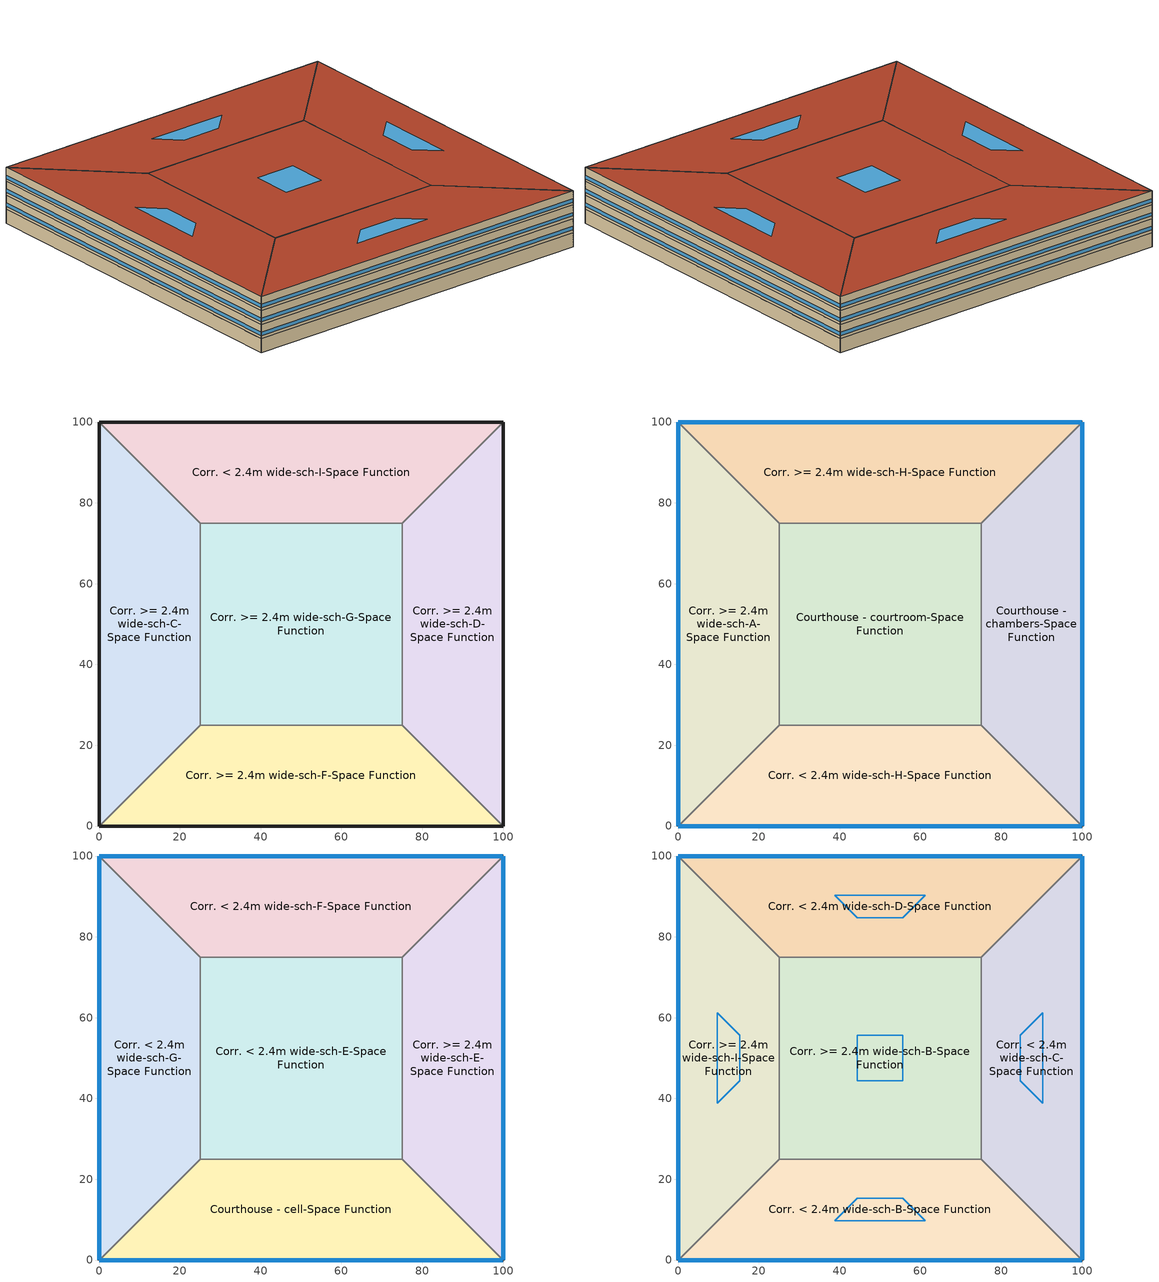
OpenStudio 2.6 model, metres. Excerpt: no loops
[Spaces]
Corr. >= 2.4m wide-sch-C-Space Function
 floor ground: 0,0 0,100 25,75 25,25 z0
 wall ground: 0,100 0,0 z0:3.8
 wall to Corr. < 2.4m wide-sch-I-Space Function: 25,75 0,100 z0:3.8
 wall to Corr. >= 2.4m wide-sch-G-Space Function: 25,25 25,75 z0:3.8
 wall to Corr. >= 2.4m wide-sch-F-Space Function: 0,0 25,25 z0:3.8
Corr. < 2.4m wide-sch-I-Space Function
 floor ground: 0,100 100,100 75,75 25,75 z0
 wall ground: 100,100 0,100 z0:3.8
 wall to Corr. >= 2.4m wide-sch-D-Space Function: 75,75 100,100 z0:3.8
 wall to Corr. >= 2.4m wide-sch-G-Space Function: 25,75 75,75 z0:3.8
Corr. >= 2.4m wide-sch-D-Space Function
 floor ground: 100,100 100,0 75,25 75,75 z0
 wall ground: 100,0 100,100 z0:3.8
 wall to Corr. >= 2.4m wide-sch-F-Space Function: 75,25 100,0 z0:3.8
 wall to Corr. >= 2.4m wide-sch-G-Space Function: 75,75 75,25 z0:3.8
Corr. >= 2.4m wide-sch-F-Space Function
 floor ground: 100,0 0,0 25,25 75,25 z0
 wall ground: 0,0 100,0 z0:3.8
 wall to Corr. >= 2.4m wide-sch-G-Space Function: 75,25 25,25 z0:3.8
Corr. >= 2.4m wide-sch-G-Space Function
 floor ground: 25,25 25,75 75,75 75,25 z0
Corr. >= 2.4m wide-sch-A-Space Function
 floor to Corr. >= 2.4m wide-sch-C-Space Function: 0,0 0,100 25,75 25,25 z3.8
 wall outside: 0,100 0,0 z3.8:7.6
 wall to Corr. >= 2.4m wide-sch-H-Space Function: 25,75 0,100 z3.8:7.6
 wall to Courthouse - courtroom-Space Function: 25,25 25,75 z3.8:7.6
 wall to Corr. < 2.4m wide-sch-H-Space Function: 0,0 25,25 z3.8:7.6
 window: 0,99.97 0,0.03 z4.56:5.51
Corr. >= 2.4m wide-sch-H-Space Function
 floor to Corr. < 2.4m wide-sch-I-Space Function: 0,100 100,100 75,75 25,75 z3.8
 wall outside: 100,100 0,100 z3.8:7.6
 wall to Courthouse - chambers-Space Function: 75,75 100,100 z3.8:7.6
 wall to Courthouse - courtroom-Space Function: 25,75 75,75 z3.8:7.6
 window: 99.97,100 0.03,100 z4.56:5.51
Courthouse - chambers-Space Function
 floor to Corr. >= 2.4m wide-sch-D-Space Function: 100,100 100,0 75,25 75,75 z3.8
 wall outside: 100,0 100,100 z3.8:7.6
 wall to Corr. < 2.4m wide-sch-H-Space Function: 75,25 100,0 z3.8:7.6
 wall to Courthouse - courtroom-Space Function: 75,75 75,25 z3.8:7.6
 window: 100,0.03 100,99.97 z4.56:5.51
Corr. < 2.4m wide-sch-H-Space Function
 floor to Corr. >= 2.4m wide-sch-F-Space Function: 100,0 0,0 25,25 75,25 z3.8
 wall outside: 0,0 100,0 z3.8:7.6
 wall to Courthouse - courtroom-Space Function: 75,25 25,25 z3.8:7.6
 window: 0.03,0 99.97,0 z4.56:5.51
Courthouse - courtroom-Space Function
 floor to Corr. >= 2.4m wide-sch-G-Space Function: 25,25 25,75 75,75 75,25 z3.8
Corr. < 2.4m wide-sch-G-Space Function
 floor to Corr. >= 2.4m wide-sch-A-Space Function: 0,0 0,100 25,75 25,25 z7.6
 wall outside: 0,100 0,0 z7.6:11.4
 wall to Corr. < 2.4m wide-sch-F-Space Function: 25,75 0,100 z7.6:11.4
 wall to Corr. < 2.4m wide-sch-E-Space Function: 25,25 25,75 z7.6:11.4
 wall to Courthouse - cell-Space Function: 0,0 25,25 z7.6:11.4
 window: 0,99.97 0,0.03 z8.36:9.31
Corr. < 2.4m wide-sch-F-Space Function
 floor to Corr. >= 2.4m wide-sch-H-Space Function: 0,100 100,100 75,75 25,75 z7.6
 wall outside: 100,100 0,100 z7.6:11.4
 wall to Corr. >= 2.4m wide-sch-E-Space Function: 75,75 100,100 z7.6:11.4
 wall to Corr. < 2.4m wide-sch-E-Space Function: 25,75 75,75 z7.6:11.4
 window: 99.97,100 0.03,100 z8.36:9.31
Corr. >= 2.4m wide-sch-E-Space Function
 floor to Courthouse - chambers-Space Function: 100,100 100,0 75,25 75,75 z7.6
 wall outside: 100,0 100,100 z7.6:11.4
 wall to Courthouse - cell-Space Function: 75,25 100,0 z7.6:11.4
 wall to Corr. < 2.4m wide-sch-E-Space Function: 75,75 75,25 z7.6:11.4
 window: 100,0.03 100,99.97 z8.36:9.31
Courthouse - cell-Space Function
 floor to Corr. < 2.4m wide-sch-H-Space Function: 100,0 0,0 25,25 75,25 z7.6
 wall outside: 0,0 100,0 z7.6:11.4
 wall to Corr. < 2.4m wide-sch-E-Space Function: 75,25 25,25 z7.6:11.4
 window: 0.03,0 99.97,0 z8.36:9.31
Corr. < 2.4m wide-sch-E-Space Function
 floor to Courthouse - courtroom-Space Function: 25,25 25,75 75,75 75,25 z7.6
Corr. >= 2.4m wide-sch-I-Space Function
 floor to Corr. < 2.4m wide-sch-G-Space Function: 0,0 0,100 25,75 25,25 z11.4
 wall outside: 0,100 0,0 z11.4:15.2
 wall to Corr. < 2.4m wide-sch-D-Space Function: 25,75 0,100 z11.4:15.2
 wall to Corr. >= 2.4m wide-sch-B-Space Function: 25,25 25,75 z11.4:15.2
 wall to Corr. < 2.4m wide-sch-B-Space Function: 0,0 25,25 z11.4:15.2
 window: 0,99.97 0,0.03 z12.16:13.11
 roof outside: 25,25 25,75 0,100 0,0 z15.2
 skylight: 15.3,44.41 15.3,55.59 9.7,61.18 9.7,38.82 z15.2
Corr. < 2.4m wide-sch-D-Space Function
 floor to Corr. < 2.4m wide-sch-F-Space Function: 0,100 100,100 75,75 25,75 z11.4
 wall outside: 100,100 0,100 z11.4:15.2
 wall to Corr. < 2.4m wide-sch-C-Space Function: 75,75 100,100 z11.4:15.2
 wall to Corr. >= 2.4m wide-sch-B-Space Function: 25,75 75,75 z11.4:15.2
 window: 99.97,100 0.03,100 z12.16:13.11
 roof outside: 25,75 75,75 100,100 0,100 z15.2
 skylight: 44.41,84.7 55.59,84.7 61.18,90.3 38.82,90.3 z15.2
Corr. < 2.4m wide-sch-C-Space Function
 floor to Corr. >= 2.4m wide-sch-E-Space Function: 100,100 100,0 75,25 75,75 z11.4
 wall outside: 100,0 100,100 z11.4:15.2
 wall to Corr. < 2.4m wide-sch-B-Space Function: 75,25 100,0 z11.4:15.2
 wall to Corr. >= 2.4m wide-sch-B-Space Function: 75,75 75,25 z11.4:15.2
 window: 100,0.03 100,99.97 z12.16:13.11
 roof outside: 75,75 75,25 100,0 100,100 z15.2
 skylight: 84.7,55.59 84.7,44.41 90.3,38.82 90.3,61.18 z15.2
Corr. < 2.4m wide-sch-B-Space Function
 floor to Courthouse - cell-Space Function: 100,0 0,0 25,25 75,25 z11.4
 wall outside: 0,0 100,0 z11.4:15.2
 wall to Corr. >= 2.4m wide-sch-B-Space Function: 75,25 25,25 z11.4:15.2
 window: 0.03,0 99.97,0 z12.16:13.11
 roof outside: 75,25 25,25 0,0 100,0 z15.2
 skylight: 55.59,15.3 44.41,15.3 38.82,9.7 61.18,9.7 z15.2
Corr. >= 2.4m wide-sch-B-Space Function
 floor to Corr. < 2.4m wide-sch-E-Space Function: 25,25 25,75 75,75 75,25 z11.4
 roof outside: 75,25 75,75 25,75 25,25 z15.2
 skylight: 55.59,44.41 55.59,55.59 44.41,55.59 44.41,44.41 z15.2
[Building]
Building 1: Default Construction Set=BTAP-Mass at hdd = 6250.0; Standards Number of Stories=4; Standards Number of Above Ground Stories=4; Standards Building Type=NECB2011_unknown
[Site]
Fort McMurray AP_AB_CAN: Latitude {deg}=56.653; Longitude {deg}=-111.223; Time Zone {hr}=-7; Elevation {m}=369.1
[Site:WaterMainsTemperature]
Calculation Method=Correlation; Annual Average Outdoor Air Temperature {C}=1.875; Maximum Difference In Monthly Average Outdoor Air Temperatures {deltaC}=34.4
[SizingPeriod:DesignDay] Barometric Pressure {Pa}=96969; Sky Clearness=0; Rain Indicator=0; Snow Indicator=0; Day of Month=21; Daylight Saving Time Indicator=0; Humidity Indicating Type=Wetbulb; Dry-Bulb Temperature Range Modifier Type=DefaultMultipliers
Name | Maximum Dry-Bulb Temperature {C} | Daily Dry-Bulb Temperature Range {deltaC} | Humidity Indicating Conditions at Maximum Dry-Bulb | Wind Speed {m/s} | Wind Direction {deg} | Month | Day Type | Solar Model Indicator | ASHRAE Taub | ASHRAE Taud
Fort McMurray AP Ann Htg 99.6% Condns DB | -36.2 | 0 | -36.2 | 1 | 90 | 1 | WinterDesignDay | ASHRAEClearSky
Fort McMurray AP Ann Clg .4% Condns DB=>MWB | 28.9 | 12.4 | 17.8 | 3.7 | 250 | 7 | SummerDesignDay | ASHRAETau | 0.377 | 2.403
[Site:GroundTemperature:BuildingSurface]
19.527, 19.502, 19.536, 19.598, 20.002, 21.64, 22.225, 22.375, 21.449, 20.121, 19.802, 19.633
[Material:NoMass] Roughness=Smooth; Thermal Absorptance=0.9; Solar Absorptance=0.7
Name | Thermal Resistance {m2-K/W} | Visible Absorptance
Typical Carpet Pad; Typical Carpet Pad 1 | 0.21648 | 0.8
Typical Insulation 1 | 5.91238 | 0.7
Typical Insulation 2 | 4.49096 | 0.7
Typical Insulation 3 | 6.17282 | 0.7
Typical Carpet Pad 2 | 1.25503 | 0.8
Typical Carpet Pad 3; Typical Carpet Pad 4 | 3.45515 | 0.8
Typical Insulation 4 | 0.454528 | 0.7
Typical Insulation 5 | 0.454545 | 0.7
[Material]
Name | Roughness | Thickness {m} | Conductivity {W/m-K} | Density {kg/m3} | Specific Heat {J/kg-K} | Thermal Absorptance | Solar Absorptance | Visible Absorptance
G05 25mm wood | MediumSmooth | 0.0254 | 0.15 | 608 | 1630 | 0.9 | 0.5 | 0.5
100mm Normalweight concrete floor 1 | MediumSmooth | 0.1016 | 2.31 | 2322 | 832
G01 13mm gypsum board 1 | Smooth | 0.0127 | 0.16 | 800 | 1090 | 0.9 | 0.7 | 0.5
4 in. Normalweight Concrete Floor 1 | MediumRough | 0.1016 | 2.31 | 2322 | 832 | 0.9 | 0.7 | 0.7
1IN Stucco 1 | Smooth | 0.0253 | 0.6918 | 1858 | 837 | 0.9 | 0.7 | 0.92
8IN CONCRETE HW RefBldg 1 | Rough | 0.2032 | 1.311 | 2240 | 836.8 | 0.9 | 0.7 | 0.7
1/2IN Gypsum 1 | Smooth | 0.0127 | 0.16 | 784.9 | 830 | 0.9 | 0.4 | 0.4
Metal Roof Surface 1; F08 Metal surface 1 | Smooth | 0.0008 | 45.28 | 7824 | 500 | 0.9 | 0.7 | 0.7
6 in. Normalweight Concrete Floor 1; 6 in. Normalweight Concrete Floor 2; 6 in. Normalweight Concrete Floor 3 | MediumRough | 0.1524 | 2.31 | 2322 | 832 | 0.9 | 0.7 | 0.7
[Construction]
BTAP-Int-Partition; BTAP-Int-Door: G05 25mm wood
BTAP-Int-Floor: 100mm Normalweight concrete floor 1, Typical Carpet Pad
BTAP-Int-Wall: G01 13mm gypsum board 1, G01 13mm gypsum board 1
BTAP-Int-Ceiling: Typical Carpet Pad, 100mm Normalweight concrete floor 1
BTAP-Int-Window: SimpleGlazing
BTAP-Ext-Floor-Mass:U-0.162: Typical Insulation 1, 4 in. Normalweight Concrete Floor 1, Typical Carpet Pad 1
BTAP-Ext-Wall-Mass:U-0.21: 1IN Stucco 1, 8IN CONCRETE HW RefBldg 1, Typical Insulation 2, 1/2IN Gypsum 1
BTAP-Ext-Roof-Metal:U-0.162: Metal Roof Surface 1, Typical Insulation 3
BTAP-Grnd-Floor-Mass:U-0.757: 6 in. Normalweight Concrete Floor 1, Typical Carpet Pad 2
BTAP-Grnd-Wall-Mass:U-0.284: 6 in. Normalweight Concrete Floor 2, Typical Carpet Pad 3
BTAP-Grnd-Roof-Mass:U-0.284: 6 in. Normalweight Concrete Floor 3, Typical Carpet Pad 4
BTAP-Ext-FixedWindow:U=0.220 SHGC=0.600; BTAP-Ext-GlassDoors:U=0.220 SHGC=0.600; BTAP-Ext-Skylights:U=0.220 SHGC=0.600; BTAP-Ext-DaylightDomes:U=0.220 SHGC=0.600; BTAP-Ext-DaylightDiffuser:U=0.220 SHGC=0.600: SimpleGlazing:U=0.220 SHGC=0.600
BTAP-Ext-Door:U-2.2: F08 Metal surface 1, Typical Insulation 4
BTAP-Ext-OverHeadDoor:U-2.2: Typical Insulation 5
[DefaultConstructionSet]
BTAP-Mass at hdd = 6250.0: Default Exterior Surface Constructions=BTAP-Mass at hdd = 6250.0; Default Interior Surface Constructions=Default Surface Constructions 2; Default Ground Contact Surface Constructions=BTAP-Mass at hdd = 6250.0 1; Default Exterior SubSurface Constructions=BTAP-Mass at hdd = 6250.0; Default Interior SubSurface Constructions=Default Sub Surface Constructions 2; Interior Partition Construction=BTAP-Int-Partition
[DefaultSurfaceConstructions]
Name | Floor Construction | Wall Construction | Roof Ceiling Construction
Default Surface Constructions 2 | BTAP-Int-Floor | BTAP-Int-Wall | BTAP-Int-Ceiling
BTAP-Mass at hdd = 6250.0 | BTAP-Ext-Floor-Mass:U-0.162 | BTAP-Ext-Wall-Mass:U-0.21 | BTAP-Ext-Roof-Metal:U-0.162
BTAP-Mass at hdd = 6250.0 1 | BTAP-Grnd-Floor-Mass:U-0.757 | BTAP-Grnd-Wall-Mass:U-0.284 | BTAP-Grnd-Roof-Mass:U-0.284
[DefaultSubSurfaceConstructions]
Name | Fixed Window Construction | Operable Window Construction | Door Construction | Glass Door Construction | Overhead Door Construction | Skylight Construction | Tubular Daylight Dome Construction | Tubular Daylight Diffuser Construction
Default Sub Surface Constructions 2 | BTAP-Int-Window | BTAP-Int-Window | BTAP-Int-Door
BTAP-Mass at hdd = 6250.0 | BTAP-Ext-FixedWindow:U=0.220 SHGC=0.600 | BTAP-Ext-FixedWindow:U=0.220 SHGC=0.600 | BTAP-Ext-Door:U-2.2 | BTAP-Ext-GlassDoors:U=0.220 SHGC=0.600 | BTAP-Ext-OverHeadDoor:U-2.2 | BTAP-Ext-Skylights:U=0.220 SHGC=0.600 | BTAP-Ext-DaylightDomes:U=0.220 SHGC=0.600 | BTAP-Ext-DaylightDiffuser:U=0.220 SHGC=0.600
[WindowMaterial:SimpleGlazingSystem] U-Factor {W/m2-K}=2.2; Solar Heat Gain Coefficient=0.6; Visible Transmittance=0.21
SimpleGlazing; SimpleGlazing:U=0.220 SHGC=0.600
[BuildingStory] Nominal Floor to Floor Height {m}=3.8
Name | Nominal Z Coordinate {m}
Story 1 | 0
Story 2 | 3.8
Story 3 | 7.6
Story 4 | 11.4
[Space]
Name | Space Type | Building Story | Thermal Zone
Corr. >= 2.4m wide-sch-C-Space Function | Space Function Corr. >= 2.4m wide-sch-A | Story 1 | WILD_ST=Corr. >= 2.4m wide-sch-C_FL=Story 1_SCH=A
Corr. < 2.4m wide-sch-I-Space Function | Space Function Corr. < 2.4m wide-sch-A | Story 1 | WILD_ST=Corr. < 2.4m wide-sch-I_FL=Story 1_SCH=A
Corr. >= 2.4m wide-sch-D-Space Function | Space Function Corr. >= 2.4m wide-sch-A | Story 1 | WILD_ST=Corr. >= 2.4m wide-sch-D_FL=Story 1_SCH=A
Corr. >= 2.4m wide-sch-F-Space Function | Space Function Corr. >= 2.4m wide-sch-A | Story 1 | WILD_ST=Corr. >= 2.4m wide-sch-F_FL=Story 1_SCH=A
Corr. >= 2.4m wide-sch-G-Space Function | Space Function Corr. >= 2.4m wide-sch-A | Story 1 | WILD_ST=Corr. >= 2.4m wide-sch-G_FL=Story 1_SCH=A
Corr. >= 2.4m wide-sch-A-Space Function | Space Function Corr. >= 2.4m wide-sch-A | Story 2 | WILD_ST=Corr. >= 2.4m wide-sch-A_FL=Story 2_SCH=A
Corr. >= 2.4m wide-sch-H-Space Function | Space Function Corr. >= 2.4m wide-sch-A | Story 2 | WILD_ST=Corr. >= 2.4m wide-sch-H_FL=Story 2_SCH=A
Courthouse - chambers-Space Function | Space Function Courthouse - chambers | Story 2 | ALL_ST=Courthouse - chambers_FL=Story 2_SCH=A
Corr. < 2.4m wide-sch-H-Space Function | Space Function Corr. < 2.4m wide-sch-A | Story 2 | WILD_ST=Corr. < 2.4m wide-sch-H_FL=Story 2_SCH=A
Courthouse - courtroom-Space Function | Space Function Courthouse - courtroom | Story 2 | ALL_ST=Courthouse - courtroom_FL=Story 2_SCH=A
Corr. < 2.4m wide-sch-G-Space Function | Space Function Corr. < 2.4m wide-sch-A | Story 3 | WILD_ST=Corr. < 2.4m wide-sch-G_FL=Story 3_SCH=A
Corr. < 2.4m wide-sch-F-Space Function | Space Function Corr. < 2.4m wide-sch-A | Story 3 | WILD_ST=Corr. < 2.4m wide-sch-F_FL=Story 3_SCH=A
Corr. >= 2.4m wide-sch-E-Space Function | Space Function Corr. >= 2.4m wide-sch-A | Story 3 | WILD_ST=Corr. >= 2.4m wide-sch-E_FL=Story 3_SCH=A
Courthouse - cell-Space Function | Space Function Courthouse - cell | Story 3 | DU_BT=Space Function_ST=Courthouse - cell_FL=Story 3_SCHH
Corr. < 2.4m wide-sch-E-Space Function | Space Function Corr. < 2.4m wide-sch-A | Story 3 | WILD_ST=Corr. < 2.4m wide-sch-E_FL=Story 3_SCH=A
Corr. >= 2.4m wide-sch-I-Space Function | Space Function Corr. >= 2.4m wide-sch-A | Story 4 | WILD_ST=Corr. >= 2.4m wide-sch-I_FL=Story 4_SCH=A
Corr. < 2.4m wide-sch-D-Space Function | Space Function Corr. < 2.4m wide-sch-A | Story 4 | WILD_ST=Corr. < 2.4m wide-sch-D_FL=Story 4_SCH=A
Corr. < 2.4m wide-sch-C-Space Function | Space Function Corr. < 2.4m wide-sch-A | Story 4 | WILD_ST=Corr. < 2.4m wide-sch-C_FL=Story 4_SCH=A
Corr. < 2.4m wide-sch-B-Space Function | Space Function Corr. < 2.4m wide-sch-A | Story 4 | WILD_ST=Corr. < 2.4m wide-sch-B_FL=Story 4_SCH=A
Corr. >= 2.4m wide-sch-B-Space Function | Space Function Corr. >= 2.4m wide-sch-A | Story 4 | WILD_ST=Corr. >= 2.4m wide-sch-B_FL=Story 4_SCH=A
[SpaceType] Standards Building Type=Space Function
Name | Default Schedule Set | Design Specification Outdoor Air Object | Standards Space Type
Space Function Corr. >= 2.4m wide-sch-A | Space Function Corr. >= 2.4m wide-sch-A Schedule Set | Space Function Corr. >= 2.4m wide-sch-A Ventilation | Corr. >= 2.4m wide-sch-A
Space Function Courthouse - cell | Space Function Courthouse - cell Schedule Set | Space Function Courthouse - cell Ventilation | Courthouse - cell
Space Function Courthouse - chambers | Space Function Courthouse - chambers Schedule Set | Space Function Courthouse - chambers Ventilation | Courthouse - chambers
Space Function Courthouse - courtroom | Space Function Courthouse - courtroom Schedule Set | Space Function Courthouse - courtroom Ventilation | Courthouse - courtroom
Space Function Corr. < 2.4m wide-sch-A | Space Function Corr. < 2.4m wide-sch-A Schedule Set | Space Function Corr. < 2.4m wide-sch-A Ventilation | Corr. < 2.4m wide-sch-A
[People:Definition] Number of People Calculation Method=People/Area; Fraction Radiant=0.3
Name | People per Space Floor Area {person/m2}
Space Function Corr. >= 2.4m wide-sch-A People Definition; Space Function Corr. < 2.4m wide-sch-A People Definition | 0.0100104
Space Function Courthouse - cell People Definition | 0.0400417
Space Function Courthouse - chambers People Definition | 0.0500522
Space Function Courthouse - courtroom People Definition | 0.199993
[People] Work Efficiency Schedule=Work Efficiency Schedule; Clothing Insulation Schedule=Clothing Schedule; Air Velocity Schedule=Air Velocity Schedule; Multiplier=1
Name | People Definition | Space or SpaceType
Space Function Corr. >= 2.4m wide-sch-A People | Space Function Corr. >= 2.4m wide-sch-A People Definition | Space Function Corr. >= 2.4m wide-sch-A
Space Function Courthouse - cell People | Space Function Courthouse - cell People Definition | Space Function Courthouse - cell
Space Function Courthouse - chambers People | Space Function Courthouse - chambers People Definition | Space Function Courthouse - chambers
Space Function Courthouse - courtroom People | Space Function Courthouse - courtroom People Definition | Space Function Courthouse - courtroom
Space Function Corr. < 2.4m wide-sch-A People | Space Function Corr. < 2.4m wide-sch-A People Definition | Space Function Corr. < 2.4m wide-sch-A
[Lights:Definition] Design Level Calculation Method=Watts/Area; Fraction Radiant=0.5; Fraction Visible=0.2
Name | Watts per Space Floor Area {W/m2}
Space Function Corr. >= 2.4m wide-sch-A Lights Definition | 7.09994
Space Function Courthouse - cell Lights Definition | 14.6999
Space Function Courthouse - chambers Lights Definition | 12.5999
Space Function Courthouse - courtroom Lights Definition | 18.4998
Space Function Corr. < 2.4m wide-sch-A Lights Definition | 8.39993
[Lights] Fraction Replaceable=1
Name | Lights Definition | Space or SpaceType
Space Function Corr. >= 2.4m wide-sch-A Lights | Space Function Corr. >= 2.4m wide-sch-A Lights Definition | Space Function Corr. >= 2.4m wide-sch-A
Space Function Courthouse - cell Lights | Space Function Courthouse - cell Lights Definition | Space Function Courthouse - cell
Space Function Courthouse - chambers Lights | Space Function Courthouse - chambers Lights Definition | Space Function Courthouse - chambers
Space Function Courthouse - courtroom Lights | Space Function Courthouse - courtroom Lights Definition | Space Function Courthouse - courtroom
Space Function Corr. < 2.4m wide-sch-A Lights | Space Function Corr. < 2.4m wide-sch-A Lights Definition | Space Function Corr. < 2.4m wide-sch-A
[DesignSpecification:OutdoorAir] Outdoor Air Method=Sum; Outdoor Air Flow per Person {m3/s-person}=0; Outdoor Air Flow Rate {m3/s}=0; Outdoor Air Flow Air Changes per Hour {1/hr}=0
Name | Outdoor Air Flow per Floor Area {m3/s-m2}
Space Function Corr. >= 2.4m wide-sch-A Ventilation; Space Function Corr. < 2.4m wide-sch-A Ventilation | 0.0003048
Space Function Courthouse - cell Ventilation | 0.0012446
Space Function Courthouse - chambers Ventilation | 0.0004318
Space Function Courthouse - courtroom Ventilation | 0.0020828
[DefaultScheduleSet] People Activity Level Schedule=NECB-Activity; Infiltration Schedule=Always On
Name | Number of People Schedule | Lighting Schedule | Electric Equipment Schedule
Space Function Corr. >= 2.4m wide-sch-A Schedule Set; Space Function Courthouse - chambers Schedule Set; Space Function Courthouse - courtroom Schedule Set; Space Function Corr. < 2.4m wide-sch-A Schedule Set | NECB-A-Occupancy | NECB-A-Lighting | NECB-A-Electric-Equipment
Space Function Courthouse - cell Schedule Set | NECB-H-Occupancy | NECB-H-Lighting | NECB-H-Electric-Equipment
[ThermostatSetpoint:DualSetpoint]
Name | Heating Setpoint Temperature Schedule | Cooling Setpoint Temperature Schedule
Space Function Courthouse - cell Thermostat 3 | NECB-H-Thermostat Setpoint-Heating | NECB-H-Thermostat Setpoint-Cooling
Space Function Courthouse - chambers Thermostat 3; Space Function Courthouse - courtroom Thermostat 3; Space Function Corr. < 2.4m wide-sch-A Thermostat 1; Space Function Corr. < 2.4m wide-sch-A Thermostat 2; Space Function Corr. < 2.4m wide-sch-A Thermostat 3; Space Function Corr. < 2.4m wide-sch-A Thermostat 4; Space Function Corr. < 2.4m wide-sch-A Thermostat 5; Space Function Corr. < 2.4m wide-sch-A Thermostat 6; Space Function Corr. < 2.4m wide-sch-A Thermostat 7; Space Function Corr. < 2.4m wide-sch-A Thermostat 8; Space Function Corr. >= 2.4m wide-sch-A Thermostat 3; Space Function Corr. >= 2.4m wide-sch-A Thermostat 4; Space Function Corr. >= 2.4m wide-sch-A Thermostat 5; Space Function Corr. >= 2.4m wide-sch-A Thermostat 6; Space Function Corr. >= 2.4m wide-sch-A Thermostat 7; Space Function Corr. >= 2.4m wide-sch-A Thermostat 8; Space Function Corr. >= 2.4m wide-sch-A Thermostat 9; Space Function Corr. >= 2.4m wide-sch-A Thermostat 10; Space Function Corr. >= 2.4m wide-sch-A Thermostat 11 | NECB-A-Thermostat Setpoint-Heating | NECB-A-Thermostat Setpoint-Cooling
[ElectricEquipment:Definition] Design Level Calculation Method=Watts/Area; Fraction Radiant=0.5
Name | Watts per Space Floor Area {W/m2}
Space Function Courthouse - cell Elec Equip Definition; Space Function Courthouse - courtroom Elec Equip Definition | 2.49998
Space Function Courthouse - chambers Elec Equip Definition | 7.49994
[ElectricEquipment]
Name | Electric Equipment Definition | Space or SpaceType
Space Function Courthouse - cell Elec Equip | Space Function Courthouse - cell Elec Equip Definition | Space Function Courthouse - cell
Space Function Courthouse - chambers Elec Equip | Space Function Courthouse - chambers Elec Equip Definition | Space Function Courthouse - chambers
Space Function Courthouse - courtroom Elec Equip | Space Function Courthouse - courtroom Elec Equip Definition | Space Function Courthouse - courtroom
[SpaceInfiltration:DesignFlowRate] Design Flow Rate Calculation Method=Flow/ExteriorArea
Name | Space or SpaceType | Schedule | Flow per Exterior Surface Area {m3/s-m2} | Constant Term Coefficient | Temperature Term Coefficient | Velocity Term Coefficient | Velocity Squared Term Coefficient
Corr. < 2.4m wide-sch-B-Space Function Infiltration | Corr. < 2.4m wide-sch-B-Space Function | Always On Discrete | 0.00025 | 0 | 0 | 0.224 | 0
Corr. < 2.4m wide-sch-C-Space Function Infiltration | Corr. < 2.4m wide-sch-C-Space Function | Always On Discrete | 0.00025 | 0 | 0 | 0.224 | 0
Corr. < 2.4m wide-sch-D-Space Function Infiltration | Corr. < 2.4m wide-sch-D-Space Function | Always On Discrete | 0.00025 | 0 | 0 | 0.224 | 0
Corr. < 2.4m wide-sch-F-Space Function Infiltration | Corr. < 2.4m wide-sch-F-Space Function | Always On Discrete | 0.00025 | 0 | 0 | 0.224 | 0
Corr. < 2.4m wide-sch-G-Space Function Infiltration | Corr. < 2.4m wide-sch-G-Space Function | Always On Discrete | 0.00025 | 0 | 0 | 0.224 | 0
Corr. < 2.4m wide-sch-H-Space Function Infiltration | Corr. < 2.4m wide-sch-H-Space Function | Always On Discrete | 0.00025 | 0 | 0 | 0.224 | 0
Corr. >= 2.4m wide-sch-A-Space Function Infiltration | Corr. >= 2.4m wide-sch-A-Space Function | Always On Discrete | 0.00025 | 0 | 0 | 0.224 | 0
Corr. >= 2.4m wide-sch-B-Space Function Infiltration | Corr. >= 2.4m wide-sch-B-Space Function | Always On Discrete | 0.00025 | 0 | 0 | 0.224 | 0
Corr. >= 2.4m wide-sch-E-Space Function Infiltration | Corr. >= 2.4m wide-sch-E-Space Function | Always On Discrete | 0.00025 | 0 | 0 | 0.224 | 0
Corr. >= 2.4m wide-sch-H-Space Function Infiltration | Corr. >= 2.4m wide-sch-H-Space Function | Always On Discrete | 0.00025 | 0 | 0 | 0.224 | 0
Corr. >= 2.4m wide-sch-I-Space Function Infiltration | Corr. >= 2.4m wide-sch-I-Space Function | Always On Discrete | 0.00025 | 0 | 0 | 0.224 | 0
Courthouse - cell-Space Function Infiltration | Courthouse - cell-Space Function | Always On Discrete | 0.00025 | 0 | 0 | 0.224 | 0
Courthouse - chambers-Space Function Infiltration | Courthouse - chambers-Space Function | Always On Discrete | 0.00025 | 0 | 0 | 0.224 | 0
Space Function Corr. < 2.4m wide-sch-A Infiltration | Space Function Corr. < 2.4m wide-sch-A |  | 0.000250063
[ThermalZone] Use Ideal Air Loads=No
Name | Thermostat
DU_BT=Space Function_ST=Courthouse - cell_FL=Story 3_SCHH | Space Function Courthouse - cell Thermostat 3
ALL_ST=Courthouse - chambers_FL=Story 2_SCH=A | Space Function Courthouse - chambers Thermostat 3
ALL_ST=Courthouse - courtroom_FL=Story 2_SCH=A | Space Function Courthouse - courtroom Thermostat 3
WILD_ST=Corr. < 2.4m wide-sch-B_FL=Story 4_SCH=A | Space Function Corr. < 2.4m wide-sch-A Thermostat 1
WILD_ST=Corr. < 2.4m wide-sch-C_FL=Story 4_SCH=A | Space Function Corr. < 2.4m wide-sch-A Thermostat 2
WILD_ST=Corr. < 2.4m wide-sch-D_FL=Story 4_SCH=A | Space Function Corr. < 2.4m wide-sch-A Thermostat 3
WILD_ST=Corr. < 2.4m wide-sch-E_FL=Story 3_SCH=A | Space Function Corr. < 2.4m wide-sch-A Thermostat 4
WILD_ST=Corr. < 2.4m wide-sch-F_FL=Story 3_SCH=A | Space Function Corr. < 2.4m wide-sch-A Thermostat 5
WILD_ST=Corr. < 2.4m wide-sch-G_FL=Story 3_SCH=A | Space Function Corr. < 2.4m wide-sch-A Thermostat 6
WILD_ST=Corr. < 2.4m wide-sch-H_FL=Story 2_SCH=A | Space Function Corr. < 2.4m wide-sch-A Thermostat 7
WILD_ST=Corr. < 2.4m wide-sch-I_FL=Story 1_SCH=A | Space Function Corr. < 2.4m wide-sch-A Thermostat 8
WILD_ST=Corr. >= 2.4m wide-sch-A_FL=Story 2_SCH=A | Space Function Corr. >= 2.4m wide-sch-A Thermostat 3
WILD_ST=Corr. >= 2.4m wide-sch-B_FL=Story 4_SCH=A | Space Function Corr. >= 2.4m wide-sch-A Thermostat 4
WILD_ST=Corr. >= 2.4m wide-sch-C_FL=Story 1_SCH=A | Space Function Corr. >= 2.4m wide-sch-A Thermostat 5
WILD_ST=Corr. >= 2.4m wide-sch-D_FL=Story 1_SCH=A | Space Function Corr. >= 2.4m wide-sch-A Thermostat 6
WILD_ST=Corr. >= 2.4m wide-sch-E_FL=Story 3_SCH=A | Space Function Corr. >= 2.4m wide-sch-A Thermostat 7
WILD_ST=Corr. >= 2.4m wide-sch-F_FL=Story 1_SCH=A | Space Function Corr. >= 2.4m wide-sch-A Thermostat 8
WILD_ST=Corr. >= 2.4m wide-sch-G_FL=Story 1_SCH=A | Space Function Corr. >= 2.4m wide-sch-A Thermostat 9
WILD_ST=Corr. >= 2.4m wide-sch-H_FL=Story 2_SCH=A | Space Function Corr. >= 2.4m wide-sch-A Thermostat 10
WILD_ST=Corr. >= 2.4m wide-sch-I_FL=Story 4_SCH=A | Space Function Corr. >= 2.4m wide-sch-A Thermostat 11
[AvailabilityManager:NightCycle] Control Type=CycleOnAny; Thermostat Tolerance {deltaC}=1; Cycling Run Time {s}=3600
Availability Manager Night Cycle 1; Availability Manager Night Cycle 2; Availability Manager Night Cycle 3; Availability Manager Night Cycle 4
[HeatExchanger:AirToAir:SensibleAndLatent] Availability Schedule=Always On Discrete; Nominal Supply Air Flow Rate {m3/s}=autosize; Sensible Effectiveness at 100% Heating Air Flow=0.5; Latent Effectiveness at 100% Heating Air Flow=0.5; Sensible Effectiveness at 75% Heating Air Flow=0.5; Latent Effectiveness at 75% Heating Air Flow=0.5; Sensible Effectiveness at 100% Cooling Air Flow=0.5; Latent Effectiveness at 100% Cooling Air Flow=0.5; Sensible Effectiveness at 75% Cooling Air Flow=0.5; Latent Effectiveness at 75% Cooling Air Flow=0.5; Supply Air Outlet Temperature Control=Yes; Heat Exchanger Type=Rotary; Frost Control Type=ExhaustOnly; Threshold Temperature {C}=-23.3; Initial Defrost Time Fraction=0.167; Rate of Defrost Time Fraction Increase {1/K}=1.44; Economizer Lockout=Yes
Name | Nominal Electric Power {W}
Sys_3_PSZ ALL_ST=Courthouse - courtroom_FL=Story 2_SCH=A ERV | 3786.02
Sys_3_PSZ DU_BT=Space Function_ST=Courthouse - cell_FL=Story 3_SCHH ERV | 1724.38
Sys_4_PSZ_WILD_ST=Corr. < 2.4m wide-sch-B_FL=Story 4_SCH=A ERV | 7430.92
[SetpointManager:OutdoorAirPretreat] Minimum Setpoint Temperature {C}=-99; Maximum Setpoint Temperature {C}=99; Minimum Setpoint Humidity Ratio {kgWater/kgDryAir}=1e-05; Maximum Setpoint Humidity Ratio {kgWater/kgDryAir}=1
Setpoint Manager Outdoor Air Pretreat 1; Setpoint Manager Outdoor Air Pretreat 2; Setpoint Manager Outdoor Air Pretreat 3
[Schedule:Ruleset]
Clothing Schedule: Default Day Schedule=Clothing Schedule Default Winter Clothes
Air Velocity Schedule: Default Day Schedule=Air Velocity Schedule Default
Work Efficiency Schedule: Default Day Schedule=Work Efficiency Schedule Default
NECB-Activity: Default Day Schedule=NECB-Activity Default; Summer Design Day Schedule=NECB-Activity Summer Design Day; Winter Design Day Schedule=NECB-Activity Winter Design Day
Always On: Default Day Schedule=Always On Default
NECB-H-Occupancy: Default Day Schedule=NECB-H-Occupancy Default
NECB-H-Lighting: Default Day Schedule=NECB-H-Lighting Default
NECB-H-Electric-Equipment: Default Day Schedule=NECB-H-Electric-Equipment Default
NECB-H-Thermostat Setpoint-Heating: Default Day Schedule=NECB-H-Thermostat Setpoint-Heating Default
NECB-H-Thermostat Setpoint-Cooling: Default Day Schedule=NECB-H-Thermostat Setpoint-Cooling Default
NECB-A-Occupancy: Default Day Schedule=NECB-A-Occupancy Default
NECB-A-Lighting: Default Day Schedule=NECB-A-Lighting Default
NECB-A-Electric-Equipment: Default Day Schedule=NECB-A-Electric-Equipment Default
NECB-A-Thermostat Setpoint-Heating: Default Day Schedule=NECB-A-Thermostat Setpoint-Heating Default
NECB-A-Thermostat Setpoint-Cooling: Default Day Schedule=NECB-A-Thermostat Setpoint-Cooling Default
[Schedule:Day]
Clothing Schedule Default Winter Clothes; Always On Default: 24, 0, 1
Clothing Schedule Summer Clothes: 24, 0, 0.5
Air Velocity Schedule Default; NECB-A-Electric-Equipment Sat Day; NECB-A-Electric-Equipment Sun|Hol Day: 24, 0, 0.2
Work Efficiency Schedule Default; NECB-A-Occupancy Sat Day; NECB-A-Occupancy Sun|Hol Day: 24, 0, 0
NECB-Activity Default; NECB-Activity Winter Design Day; NECB-Activity Summer Design Day: 24, 0, 130
NECB-H-Occupancy Default; NECB-H-Occupancy Default|Wkdy Day; NECB-H-Occupancy Sat Day; NECB-H-Occupancy Sun|Hol Day; NECB-H-Lighting Default; NECB-H-Lighting Default|Wkdy Day; NECB-H-Lighting Sat Day; NECB-H-Lighting Sun|Hol Day; NECB-H-Electric-Equipment Default; NECB-H-Electric-Equipment Default|Wkdy Day; NECB-H-Electric-Equipment Sat Day; NECB-H-Electric-Equipment Sun|Hol Day: 24, 0, 0.9
NECB-H-Thermostat Setpoint-Heating Default; NECB-H-Thermostat Setpoint-Heating Default|Wkdy Day; NECB-H-Thermostat Setpoint-Heating Sat Day; NECB-H-Thermostat Setpoint-Heating Sun|Hol Day: 1, 0, 22, 7, 0, 18, 8, 0, 20, 24, 0, 22
NECB-H-Thermostat Setpoint-Cooling Default; NECB-H-Thermostat Setpoint-Cooling Default|Wkdy Day; NECB-H-Thermostat Setpoint-Cooling Sat Day; NECB-H-Thermostat Setpoint-Cooling Sun|Hol Day: 24, 0, 24
NECB-A-Occupancy Default; NECB-A-Occupancy Default|Wkdy Day: 7, 0, 0, 8, 0, 0.1, 9, 0, 0.7, 12, 0, 0.9, 14, 0, 0.5, 17, 0, 0.9, 18, 0, 0.7, 19, 0, 0.3, 23, 0, 0.1, 24, 0, 0
NECB-A-Lighting Default; NECB-A-Lighting Default|Wkdy Day: 7, 0, 0.05, 8, 0, 0.3, 9, 0, 0.8, 17, 0, 0.9, 18, 0, 0.8, 19, 0, 0.5, 21, 0, 0.3, 23, 0, 0.1, 24, 0, 0.05
NECB-A-Lighting Sat Day; NECB-A-Lighting Sun|Hol Day: 24, 0, 0.05
NECB-A-Electric-Equipment Default; NECB-A-Electric-Equipment Default|Wkdy Day: 7, 0, 0.2, 8, 0, 0.3, 9, 0, 0.8, 18, 0, 0.9, 19, 0, 0.5, 21, 0, 0.3, 24, 0, 0.2
NECB-A-Thermostat Setpoint-Heating Default; NECB-A-Thermostat Setpoint-Heating Default|Wkdy Day: 6, 0, 18, 7, 0, 20, 21, 0, 22, 24, 0, 18
NECB-A-Thermostat Setpoint-Heating Sat Day; NECB-A-Thermostat Setpoint-Heating Sun|Hol Day: 24, 0, 18
NECB-A-Thermostat Setpoint-Cooling Default; NECB-A-Thermostat Setpoint-Cooling Default|Wkdy Day: 6, 0, 35, 21, 0, 24, 24, 0, 35
NECB-A-Thermostat Setpoint-Cooling Sat Day; NECB-A-Thermostat Setpoint-Cooling Sun|Hol Day: 24, 0, 35
[Schedule:Rule] Date Specification Type=DateRange; Start Day=1
Name | Schedule Ruleset | Rule Order | Day Schedule | Start Month | End Month | End Day | Apply Monday | Apply Tuesday | Apply Wednesday | Apply Thursday | Apply Friday | Apply Saturday | Apply Sunday
Schedule Rule 1 | Clothing Schedule | 0 | Clothing Schedule Summer Clothes | 5 | 9 | 30
Schedule Rule 92 | NECB-H-Occupancy | 2 | NECB-H-Occupancy Default|Wkdy Day | 1 | 12 | 31 | Yes | Yes | Yes | Yes | Yes
Schedule Rule 93 | NECB-H-Occupancy | 1 | NECB-H-Occupancy Sat Day | 1 | 12 | 31 |  |  |  |  |  | Yes
Schedule Rule 94 | NECB-H-Occupancy | 0 | NECB-H-Occupancy Sun|Hol Day | 1 | 12 | 31 |  |  |  |  |  |  | Yes
Schedule Rule 95 | NECB-H-Lighting | 2 | NECB-H-Lighting Default|Wkdy Day | 1 | 12 | 31 | Yes | Yes | Yes | Yes | Yes
Schedule Rule 96 | NECB-H-Lighting | 1 | NECB-H-Lighting Sat Day | 1 | 12 | 31 |  |  |  |  |  | Yes
Schedule Rule 97 | NECB-H-Lighting | 0 | NECB-H-Lighting Sun|Hol Day | 1 | 12 | 31 |  |  |  |  |  |  | Yes
Schedule Rule 98 | NECB-H-Electric-Equipment | 2 | NECB-H-Electric-Equipment Default|Wkdy Day | 1 | 12 | 31 | Yes | Yes | Yes | Yes | Yes
Schedule Rule 99 | NECB-H-Electric-Equipment | 1 | NECB-H-Electric-Equipment Sat Day | 1 | 12 | 31 |  |  |  |  |  | Yes
Schedule Rule 100 | NECB-H-Electric-Equipment | 0 | NECB-H-Electric-Equipment Sun|Hol Day | 1 | 12 | 31 |  |  |  |  |  |  | Yes
Schedule Rule 101 | NECB-H-Thermostat Setpoint-Heating | 2 | NECB-H-Thermostat Setpoint-Heating Default|Wkdy Day | 1 | 12 | 31 | Yes | Yes | Yes | Yes | Yes
Schedule Rule 102 | NECB-H-Thermostat Setpoint-Heating | 1 | NECB-H-Thermostat Setpoint-Heating Sat Day | 1 | 12 | 31 |  |  |  |  |  | Yes
Schedule Rule 103 | NECB-H-Thermostat Setpoint-Heating | 0 | NECB-H-Thermostat Setpoint-Heating Sun|Hol Day | 1 | 12 | 31 |  |  |  |  |  |  | Yes
Schedule Rule 104 | NECB-H-Thermostat Setpoint-Cooling | 2 | NECB-H-Thermostat Setpoint-Cooling Default|Wkdy Day | 1 | 12 | 31 | Yes | Yes | Yes | Yes | Yes
Schedule Rule 105 | NECB-H-Thermostat Setpoint-Cooling | 1 | NECB-H-Thermostat Setpoint-Cooling Sat Day | 1 | 12 | 31 |  |  |  |  |  | Yes
Schedule Rule 106 | NECB-H-Thermostat Setpoint-Cooling | 0 | NECB-H-Thermostat Setpoint-Cooling Sun|Hol Day | 1 | 12 | 31 |  |  |  |  |  |  | Yes
Schedule Rule 122 | NECB-A-Occupancy | 2 | NECB-A-Occupancy Default|Wkdy Day | 1 | 12 | 31 | Yes | Yes | Yes | Yes | Yes
Schedule Rule 123 | NECB-A-Occupancy | 1 | NECB-A-Occupancy Sat Day | 1 | 12 | 31 |  |  |  |  |  | Yes
Schedule Rule 124 | NECB-A-Occupancy | 0 | NECB-A-Occupancy Sun|Hol Day | 1 | 12 | 31 |  |  |  |  |  |  | Yes
Schedule Rule 125 | NECB-A-Lighting | 2 | NECB-A-Lighting Default|Wkdy Day | 1 | 12 | 31 | Yes | Yes | Yes | Yes | Yes
Schedule Rule 126 | NECB-A-Lighting | 1 | NECB-A-Lighting Sat Day | 1 | 12 | 31 |  |  |  |  |  | Yes
Schedule Rule 127 | NECB-A-Lighting | 0 | NECB-A-Lighting Sun|Hol Day | 1 | 12 | 31 |  |  |  |  |  |  | Yes
Schedule Rule 128 | NECB-A-Electric-Equipment | 2 | NECB-A-Electric-Equipment Default|Wkdy Day | 1 | 12 | 31 | Yes | Yes | Yes | Yes | Yes
Schedule Rule 129 | NECB-A-Electric-Equipment | 1 | NECB-A-Electric-Equipment Sat Day | 1 | 12 | 31 |  |  |  |  |  | Yes
Schedule Rule 130 | NECB-A-Electric-Equipment | 0 | NECB-A-Electric-Equipment Sun|Hol Day | 1 | 12 | 31 |  |  |  |  |  |  | Yes
Schedule Rule 131 | NECB-A-Thermostat Setpoint-Heating | 2 | NECB-A-Thermostat Setpoint-Heating Default|Wkdy Day | 1 | 12 | 31 | Yes | Yes | Yes | Yes | Yes
Schedule Rule 132 | NECB-A-Thermostat Setpoint-Heating | 1 | NECB-A-Thermostat Setpoint-Heating Sat Day | 1 | 12 | 31 |  |  |  |  |  | Yes
Schedule Rule 133 | NECB-A-Thermostat Setpoint-Heating | 0 | NECB-A-Thermostat Setpoint-Heating Sun|Hol Day | 1 | 12 | 31 |  |  |  |  |  |  | Yes
Schedule Rule 134 | NECB-A-Thermostat Setpoint-Cooling | 2 | NECB-A-Thermostat Setpoint-Cooling Default|Wkdy Day | 1 | 12 | 31 | Yes | Yes | Yes | Yes | Yes
Schedule Rule 135 | NECB-A-Thermostat Setpoint-Cooling | 1 | NECB-A-Thermostat Setpoint-Cooling Sat Day | 1 | 12 | 31 |  |  |  |  |  | Yes
Schedule Rule 136 | NECB-A-Thermostat Setpoint-Cooling | 0 | NECB-A-Thermostat Setpoint-Cooling Sun|Hol Day | 1 | 12 | 31 |  |  |  |  |  |  | Yes
[Schedule:Constant]
Always On Discrete: Value=1
